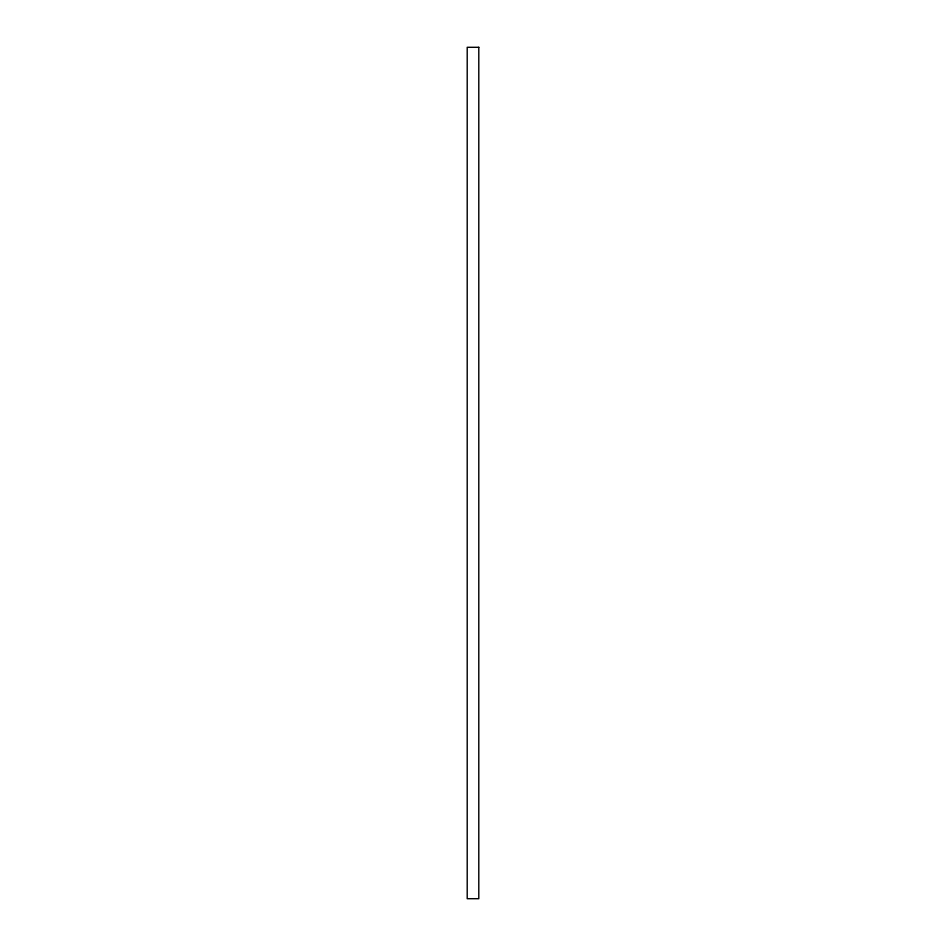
<?xml version="1.0" encoding="UTF-8"?>
<svg xmlns="http://www.w3.org/2000/svg" width="946" height="946" viewBox="0 0 946 946"><rect width="100%" height="100%" fill="white"/><g stroke="black" fill="none" stroke-linecap="round" stroke-linejoin="round"><path stroke-width="1.42" d="M478.794 47.3L467.206 47.3L467.206 898.7L478.794 898.7L478.794 47.3"/></g></svg>
